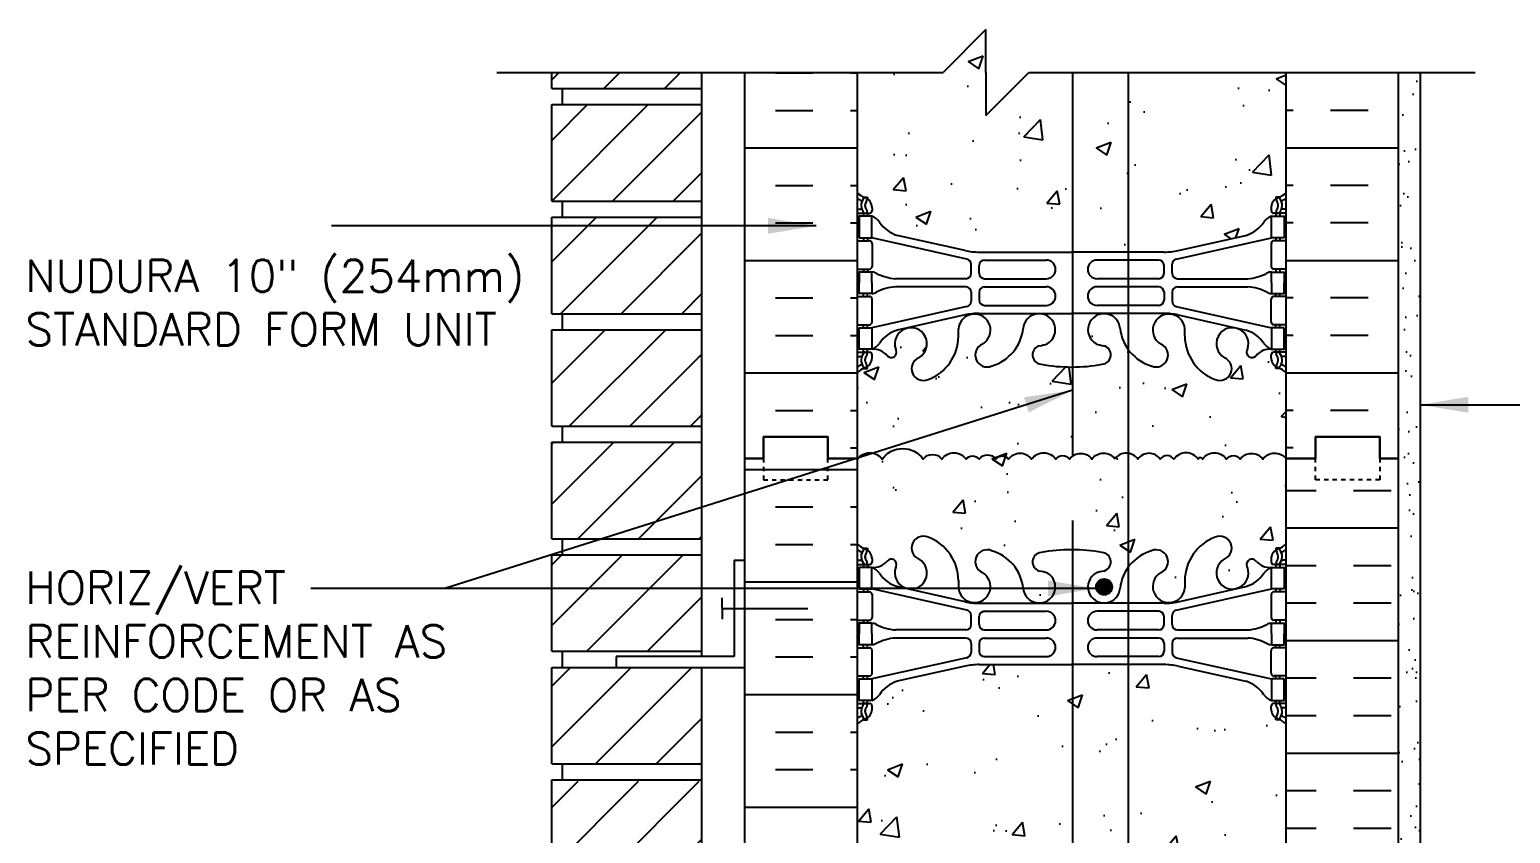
# Model space of a CAD drawing. Header units: inches. Extents: x 113.5 to 169.5, y -22.8 to 56.9.
# Drawn here: x 113.6 to 148.14, y 25.09 to 43.84 of the extents above; entities that cross this region are included whole.
import ezdxf

# ---------------------------------------------------------------- set-up
doc = ezdxf.new("R2010")
doc.units = ezdxf.units.IN
doc.header["$LTSCALE"] = 0.5
doc.header["$MEASUREMENT"] = 0
doc.linetypes.add('DASHED2', pattern=[0.375, 0.25, -0.125])
for name, color, linetype in [('HATCH', 12, 'Continuous'), ('line25', 2, 'Continuous'), ('LINE3', 3, 'Continuous'), ('LINE50', 5, 'Continuous'), ('LINE9', 9, 'Continuous'), ('TEXT', 4, 'Continuous'), ('Web_Edge', 9, 'Continuous')]:
    doc.layers.add(name, color=color, linetype=linetype)
doc.styles.add('DIM', font='romans.shx', dxfattribs={"width": 0.7})
doc.styles.add('ROMANS', font='romans.shx', dxfattribs={"height": 1.125})
doc.dimstyles.new('ext_12', dxfattribs={"dimscale": 12, "dimtxt": 0.09375, "dimasz": 0.09375, "dimexe": 0.09375, "dimexo": 0.0625, "dimgap": 0.0625, "dimtad": 1, "dimdec": 1, "dimzin": 3, "dimdsep": 46, "dimlunit": 4, "dimtxsty": 'DIM', "dimcen": 0.09, "dimdle": 0.09375, "dimclrt": 4, "dimadec": 0, "dimazin": 0, "dimtfac": 1, "dimtdec": 1, "dimtmove": 2, "dimatfit": 3, "dimfxl": 1, "dimfrac": 2, "dimtolj": 1, "dimtzin": 0, "dimarcsym": 0})

msp = doc.modelspace()

# ---------------------------------------------------------------- hatches: boundary and pattern name
at = {"layer": 'HATCH'}
h = msp.add_hatch(dxfattribs=at)
h.set_pattern_fill('AR-CONC', color=256, scale=0.5)
h.paths.add_polyline_path([(137.921, 42.838), (136.904, 42.838), (135.904, 41.838), (135.904, 42.838), (135.904, 43.838), (134.904, 42.838), (132.904, 42.838), (132.904, 40.031, 0.088416), (133.05, 39.933), (133.14, 39.933), (133.14, 39.892, -0.249069), (133.25, 39.684), (133.25, 39.617, -0.414214), (133.187, 39.554), (133.14, 39.554), (133.14, 39.484), (133.245, 39.484, -0.168672), (133.431, 39.335, 0.17445), (133.838, 39.039), (135.419, 38.686, 0.054974), (135.746, 38.65), (137.921, 38.65)])
h.paths.add_polyline_path([(139.223, 42.838), (137.921, 42.838), (137.921, 38.65), (139.223, 38.65)])
h.paths.add_polyline_path([(142.904, 42.838), (139.223, 42.838), (139.223, 38.65), (140.062, 38.65, 0.054974), (140.389, 38.686), (141.969, 39.039, 0.17445), (142.377, 39.335, -0.168672), (142.563, 39.484), (142.668, 39.484), (142.668, 39.554), (142.62, 39.554, -0.414214), (142.558, 39.617), (142.558, 39.684, -0.249069), (142.668, 39.892), (142.668, 39.933), (142.758, 39.933, 0.08841), (142.904, 40.031)])
h.paths.add_polyline_path([(142.904, 35.838, 0.08841), (142.758, 35.936), (142.668, 35.936), (142.668, 35.977, -0.249069), (142.558, 36.184), (142.558, 36.252, -0.414214), (142.62, 36.314), (142.668, 36.314), (142.668, 36.384), (142.563, 36.384, 0.231736), (142.205, 36.233, -0.8344), (141.994, 36.359), (142.005, 36.38, 2.155404), (141.467, 36.186, -1), (141.253, 35.675, -0.311223), (140.544, 36.691), (140.545, 36.856, 1.661382), (139.984, 36.503, -1), (139.77, 35.992, -0.166475), (139.223, 36.379), (139.223, 33.957, -0.210254), (139.446, 33.819, -0.520567), (139.971, 33.819, -0.520567), (140.289, 33.819, -0.520567), (140.855, 33.819, -0.056985), (140.904, 33.874, -0.056985), (140.953, 33.819, -0.520567), (141.518, 33.819, -0.520567), (141.837, 33.819, -0.520567), (142.361, 33.819, -0.486155), (142.904, 33.838)])
h.paths.add_polyline_path([(139.223, 36.379, -0.13378), (139.031, 36.887, 1.604516), (138.473, 36.512, 0.055617), (138.652, 36.466, -0.843243), (138.618, 36.034, -0.046405), (137.921, 35.969), (137.921, 33.89, -0.425924), (138.377, 33.819, -0.520567), (138.912, 33.824, -0.2797), (139.223, 33.957)])
h.paths.add_polyline_path([(137.921, 35.969, -0.048684), (137.19, 36.034, -0.843243), (137.156, 36.466, 0.055617), (137.335, 36.512, 1.604516), (136.776, 36.887, -0.307094), (136.038, 35.992, -1), (135.824, 36.503, 1.661382), (135.263, 36.856), (135.263, 36.71, -0.316114), (134.554, 35.675, -1), (134.341, 36.186, 2.155404), (133.802, 36.38), (133.814, 36.359, -0.834375), (133.602, 36.233, 0.23174), (133.245, 36.384), (133.14, 36.384), (133.14, 36.314), (133.187, 36.314, -0.414214), (133.25, 36.252), (133.25, 36.184, -0.249069), (133.14, 35.977), (133.14, 35.936), (133.05, 35.936, 0.088416), (132.904, 35.838), (132.904, 33.838), (132.904, 33.816, -0.524125), (133.485, 33.819, -0.520567), (134.443, 33.819, -0.520567), (134.874, 33.819, -0.520567), (135.44, 33.819, -0.520567), (135.745, 33.819, -0.520567), (136.136, 33.819, -0.520567), (136.434, 33.819, -0.520567), (136.969, 33.819, -0.520567), (137.534, 33.819, -0.520567), (137.853, 33.819, -0.077467), (137.921, 33.89)])
h.paths.add_polyline_path([(139.223, 33.957, 0.2797), (138.912, 33.824, 0.520567), (138.377, 33.819, 0.425924), (137.921, 33.89, 0.077467), (137.853, 33.819, 0.520567), (137.534, 33.819, 0.520567), (136.969, 33.819, 0.520567), (136.434, 33.819, 0.520567), (136.136, 33.819, 0.520567), (135.745, 33.819, 0.520567), (135.44, 33.819, 0.520567), (134.874, 33.819, 0.520567), (134.443, 33.819, 0.520567), (133.485, 33.819, 0.524125), (132.904, 33.816), (132.904, 31.838, 0.088416), (133.05, 31.741), (133.14, 31.741), (133.14, 31.699, -0.249069), (133.25, 31.492), (133.25, 31.425, -0.414214), (133.187, 31.362), (133.14, 31.362), (133.14, 31.292), (133.245, 31.292, 0.231736), (133.602, 31.443, -0.8344), (133.814, 31.318), (133.802, 31.296, 2.155404), (134.341, 31.491, -1), (134.554, 32.002, -0.311223), (135.263, 30.986), (135.263, 30.821, 1.661382), (135.824, 31.174, -1), (136.038, 31.685, -0.307094), (136.776, 30.789, 1.604516), (137.335, 31.165, 0.055617), (137.156, 31.211, -0.843243), (137.19, 31.643, -0.047544), (137.904, 31.708, -0.047544), (138.618, 31.643, -0.843243), (138.652, 31.211, 0.055617), (138.473, 31.165, 1.604516), (139.031, 30.789, -0.13378), (139.223, 31.298)])
h.paths.add_polyline_path([(138.847, 30.84, -1), (138.472, 30.84, -1)], flags=16)
h.paths.add_polyline_path([(142.904, 33.838, 0.486155), (142.361, 33.819, 0.520567), (141.837, 33.819, 0.520567), (141.518, 33.819, 0.520567), (140.953, 33.819, 0.056985), (140.904, 33.874, 0.056985), (140.855, 33.819, 0.520567), (140.289, 33.819, 0.520567), (139.971, 33.819, 0.520567), (139.446, 33.819, 0.210254), (139.223, 33.957), (139.223, 31.298, -0.166475), (139.77, 31.685, -1), (139.984, 31.174, 1.661382), (140.545, 30.821), (140.544, 30.966, -0.316114), (141.253, 32.002, -1), (141.467, 31.491, 2.155404), (142.005, 31.296), (141.994, 31.318, -0.834375), (142.205, 31.443, 0.23174), (142.563, 31.292), (142.668, 31.292), (142.668, 31.362), (142.62, 31.362, -0.414214), (142.558, 31.425), (142.558, 31.492, -0.249069), (142.668, 31.699), (142.668, 31.741), (142.758, 31.741, 0.08841), (142.904, 31.838)])
h.paths.add_polyline_path([(137.921, 29.027), (137.904, 29.027), (135.746, 29.027, 0.054974), (135.419, 28.991), (133.838, 28.638, 0.17445), (133.431, 28.342, -0.168672), (133.245, 28.192), (133.14, 28.192), (133.14, 28.122), (133.187, 28.122, -0.414214), (133.25, 28.06), (133.25, 27.992, -0.249069), (133.14, 27.785), (133.14, 27.743), (133.05, 27.743, 0.088416), (132.904, 27.646), (132.904, 22.031, 0.088416), (133.05, 21.933), (133.14, 21.933), (133.14, 21.892, -0.249069), (133.25, 21.684), (133.25, 21.617, -0.414214), (133.187, 21.554), (133.14, 21.554), (133.14, 21.484), (133.245, 21.484, -0.168672), (133.431, 21.335, 0.17445), (133.838, 21.039), (135.419, 20.686, 0.054974), (135.746, 20.65), (137.921, 20.65)])
h.paths.add_polyline_path([(139.223, 29.027), (137.921, 29.027), (137.921, 20.65), (139.223, 20.65)])
h.paths.add_polyline_path([(142.904, 24.713), (142.904, 27.646, 0.08841), (142.758, 27.743), (142.668, 27.743), (142.668, 27.785, -0.249069), (142.558, 27.992), (142.558, 28.06, -0.414214), (142.62, 28.122), (142.668, 28.122), (142.668, 28.192), (142.563, 28.192, -0.168672), (142.377, 28.342, 0.17445), (141.969, 28.638), (140.389, 28.991, 0.054974), (140.062, 29.027), (139.223, 29.027), (139.223, 20.65), (140.062, 20.65, 0.054974), (140.389, 20.686), (141.969, 21.039, 0.17445), (142.377, 21.335, -0.168672), (142.563, 21.484), (142.668, 21.484), (142.668, 21.554), (142.62, 21.554, -0.414214), (142.558, 21.617), (142.558, 21.684, -0.249069), (142.668, 21.892), (142.668, 21.933), (142.758, 21.933, 0.08841), (142.904, 22.031)])
h.paths.add_polyline_path([(141.029, 15.713, -0.414214), (141.529, 16.213), (142.904, 16.213), (142.904, 17.838, 0.08841), (142.758, 17.936), (142.668, 17.936), (142.668, 17.977, -0.249069), (142.558, 18.184), (142.558, 18.252, -0.414214), (142.62, 18.314), (142.668, 18.314), (142.668, 18.384), (142.563, 18.384, 0.231736), (142.205, 18.233, -0.8344), (141.994, 18.359), (142.005, 18.38, 0.235665), (141.969, 18.713), (141.529, 18.713, -0.086721), (141.359, 18.743, 0.457284), (141.467, 18.186, -1), (141.253, 17.675, -0.311223), (140.544, 18.691), (140.545, 18.856, 1.661382), (139.984, 18.503, -1), (139.77, 17.992, -0.166475), (139.223, 18.379), (139.223, 19.219), (137.921, 19.219), (137.921, 13.708, -0.046405), (138.618, 13.643, -0.843243), (138.652, 13.211, 0.055617), (138.473, 13.165, 1.604516), (139.031, 12.789, -0.307094), (139.77, 13.685, -1), (139.984, 13.174, 1.661382), (140.545, 12.821), (140.544, 12.966, -0.316114), (141.253, 14.002, -1), (141.467, 13.491, 2.155404), (142.005, 13.296), (141.994, 13.318, -0.834375), (142.205, 13.443, 0.23174), (142.563, 13.292), (142.668, 13.292), (142.668, 13.362), (142.62, 13.362, -0.414214), (142.558, 13.425), (142.558, 13.492, -0.249069), (142.668, 13.699), (142.668, 13.741), (142.758, 13.741, 0.08841), (142.904, 13.838), (142.904, 15.713), (141.629, 15.713, 0.414214), (141.529, 15.613), (141.529, 14.213), (141.029, 14.213)])
h.paths.add_polyline_path([(142.904, 9.646, 0.08841), (142.758, 9.743), (142.668, 9.743), (142.668, 9.785, -0.249069), (142.558, 9.992), (142.558, 10.06, -0.414214), (142.62, 10.122), (142.668, 10.122), (142.668, 10.192), (142.563, 10.192, -0.168672), (142.377, 10.342, 0.17445), (141.969, 10.638), (140.389, 10.991, 0.054974), (140.062, 11.027), (137.921, 11.027), (137.921, 2.65), (140.062, 2.65, 0.054974), (140.389, 2.686), (141.969, 3.039, 0.17445), (142.377, 3.335, -0.168672), (142.563, 3.484), (142.668, 3.484), (142.668, 3.554), (142.62, 3.554, -0.414214), (142.558, 3.617), (142.558, 3.684, -0.249069), (142.668, 3.892), (142.668, 3.933), (142.758, 3.933, 0.08841), (142.904, 4.031)])
h.paths.add_polyline_path([(137.921, 11.027), (137.904, 11.027), (135.746, 11.027, 0.054974), (135.419, 10.991), (133.838, 10.638, 0.17445), (133.431, 10.342, -0.168672), (133.245, 10.192), (133.14, 10.192), (133.14, 10.122), (133.187, 10.122, -0.414214), (133.25, 10.06), (133.25, 9.992, -0.249069), (133.14, 9.785), (133.14, 9.743), (133.05, 9.743, 0.088416), (132.904, 9.646), (132.904, 4.031, 0.088416), (133.05, 3.933), (133.14, 3.933), (133.14, 3.892, -0.249069), (133.25, 3.684), (133.25, 3.617, -0.414214), (133.187, 3.554), (133.14, 3.554), (133.14, 3.484), (133.245, 3.484, -0.168672), (133.431, 3.335, 0.17445), (133.838, 3.039), (135.419, 2.686, 0.054974), (135.746, 2.65), (137.921, 2.65)])
h.paths.add_polyline_path([(142.904, -0.162, 0.08841), (142.758, -0.064), (142.668, -0.064), (142.668, -0.023, -0.249069), (142.558, 0.184), (142.558, 0.252, -0.414214), (142.62, 0.314), (142.668, 0.314), (142.668, 0.384), (142.563, 0.384, 0.231736), (142.205, 0.233, -0.8344), (141.994, 0.359), (142.005, 0.38, 2.155404), (141.467, 0.186, -1), (141.253, -0.325, -0.311223), (140.544, 0.691), (140.545, 0.856, 1.661382), (139.984, 0.503, -1), (139.77, -0.008, -0.307094), (139.031, 0.887, 1.604516), (138.473, 0.512, 0.055617), (138.652, 0.466, -0.843243), (138.618, 0.034, -0.046405), (137.921, -0.031), (137.921, -2.162), (142.904, -2.162)])
h.paths.add_polyline_path([(137.921, -0.031, -0.048684), (137.19, 0.034, -0.843243), (137.156, 0.466, 0.055617), (137.335, 0.512, 1.604516), (136.776, 0.887, -0.307094), (136.038, -0.008, -1), (135.824, 0.503, 1.661382), (135.263, 0.856), (135.263, 0.71, -0.316114), (134.554, -0.325, -1), (134.341, 0.186, 2.155404), (133.802, 0.38), (133.814, 0.359, -0.834375), (133.602, 0.233, 0.23174), (133.245, 0.384), (133.14, 0.384), (133.14, 0.314), (133.187, 0.314, -0.414214), (133.25, 0.252), (133.25, 0.184, -0.249069), (133.14, -0.023), (133.14, -0.064), (133.05, -0.064, 0.088416), (132.904, -0.162), (132.904, -2.162), (134.904, -2.162), (135.904, -1.162), (135.904, -2.162), (135.904, -3.162), (136.904, -2.162), (137.921, -2.162)])
h = msp.add_hatch(dxfattribs=at)
h.set_pattern_fill('ANSI31', color=256, scale=8, style=0)
h.set_pattern_definition([(45, (28.4787, -15.0365), (-0.707107, 0.707107), [])])
h.paths.add_polyline_path([(129.279, 0.088), (125.779, 0.088), (125.779, -2.162), (129.279, -2.162)])
h.paths.add_polyline_path([(129.279, 2.713), (125.779, 2.713), (125.779, 0.463), (129.279, 0.463)])
h.paths.add_polyline_path([(129.279, 5.338), (125.779, 5.338), (125.779, 3.088), (129.279, 3.088)])
h.paths.add_polyline_path([(129.279, 7.963), (125.779, 7.963), (125.779, 5.713), (129.279, 5.713)])
h.paths.add_polyline_path([(129.279, 10.588), (125.779, 10.588), (125.779, 8.338), (129.279, 8.338)])
h.paths.add_polyline_path([(129.279, 13.213), (125.779, 13.213), (125.779, 10.963), (129.279, 10.963)])
h.paths.add_polyline_path([(129.279, 15.838), (125.779, 15.838), (125.779, 13.588), (129.279, 13.588)])
h.paths.add_polyline_path([(129.279, 18.463), (125.779, 18.463), (125.779, 16.213), (129.279, 16.213)])
h.paths.add_polyline_path([(129.279, 21.088), (125.779, 21.088), (125.779, 18.838), (129.279, 18.838)])
h.paths.add_polyline_path([(129.279, 23.713), (125.779, 23.713), (125.779, 21.463), (129.279, 21.463)])
h.paths.add_polyline_path([(129.279, 26.307), (125.779, 26.307), (125.779, 24.088), (129.279, 24.088)])
h.paths.add_polyline_path([(129.279, 28.963), (125.779, 28.963), (125.779, 26.713), (129.279, 26.713)])
h.paths.add_polyline_path([(129.279, 30.692), (125.779, 30.692), (125.779, 29.338), (129.279, 29.338)])
h.paths.add_polyline_path([(129.279, 31.588), (125.779, 31.588), (125.779, 30.692), (129.279, 30.692)])
h.paths.add_polyline_path([(129.279, 34.213), (125.779, 34.213), (125.779, 31.963), (129.279, 31.963)])
h.paths.add_polyline_path([(129.279, 36.838), (125.779, 36.838), (125.779, 34.588), (129.279, 34.588)])
h.paths.add_polyline_path([(129.279, 39.463), (125.779, 39.463), (125.779, 37.213), (129.279, 37.213)])
h.paths.add_polyline_path([(129.279, 42.088), (125.779, 42.088), (125.779, 39.838), (129.279, 39.838)])
h.paths.add_polyline_path([(129.279, 42.838), (125.779, 42.838), (125.779, 42.463), (129.279, 42.463)])
h = msp.add_hatch(dxfattribs=at)
h.set_pattern_fill('INSUL', color=256, scale=7, style=0)
h.set_pattern_definition([(0, (-2793.2578, -363.1712), (0, 2.625), []), (0, (-2793.2578, -362.2962), (0, 2.625), [0.875, -0.875]), (0, (-2793.2578, -361.4212), (0, 2.625), [0.875, -0.875])])
h.paths.add_polyline_path([(132.904, 42.838), (130.279, 42.838), (130.279, 33.838), (130.716, 33.838), (130.716, 34.338), (132.216, 34.338), (132.216, 33.838), (132.904, 33.838)])
h = msp.add_hatch(dxfattribs=at)
h.set_pattern_fill('INSUL', color=256, scale=7, style=0)
h.set_pattern_definition([(180, (3069.0654, -363.1712), (0, 2.625), []), (180, (3069.0654, -362.2962), (0, 2.625), [0.875, -0.875]), (180, (3069.0654, -361.4212), (0, 2.625), [0.875, -0.875])])
h.paths.add_polyline_path([(145.529, 42.838), (142.904, 42.838), (142.904, 33.838), (143.591, 33.838), (143.591, 34.338), (145.091, 34.338), (145.091, 33.838), (145.529, 33.838)])
h = msp.add_hatch(dxfattribs=at)
h.set_pattern_fill('AR-SAND', color=256, scale=0.5, style=0)
h.set_pattern_definition([(37.5, (123.1024, -15.0365), (-0.031497, 0.963412), [0, -0.76, 0, -0.85, 0, -0.8125]), (7.5, (123.1024, -15.0365), (0.884888, 1.411073), [0, -0.41, 0, -0.685, 0, -0.2625]), (327.5, (122.4874, -15.0365), (1.557071, 0.00283), [0, -0.25, 0, -0.9, 0, -1.175]), (317.5, (122.4874, -15.0365), (1.503063, 0.438838), [0, -0.125, 0, -0.59, 0, -0.675])])
h.paths.add_polyline_path([(146.029, 42.838), (145.529, 42.838), (145.529, 22.588), (146.029, 22.588)])
h = msp.add_hatch(dxfattribs=at)
h.set_pattern_fill('INSUL', color=256, scale=7, style=0)
h.set_pattern_definition([(0, (-2793.2578, -381.1712), (0, 2.625), []), (0, (-2793.2578, -380.2962), (0, 2.625), [0.875, -0.875]), (0, (-2793.2578, -379.4212), (0, 2.625), [0.875, -0.875])])
h.paths.add_polyline_path([(130.279, 15.838), (130.716, 15.838), (130.716, 16.338), (132.216, 16.338), (132.216, 15.838), (132.904, 15.838), (132.904, 33.838), (132.216, 33.838), (132.216, 34.338), (130.716, 34.338), (130.716, 33.838), (130.279, 33.838)])
h = msp.add_hatch(dxfattribs=at)
h.set_pattern_fill('INSUL', color=256, scale=7, style=0)
h.set_pattern_definition([(0, (32.4787, -15.0365), (0, 2.625), []), (0, (32.4787, -14.1615), (0, 2.625), [0.875, -0.875]), (0, (32.4787, -13.2865), (0, 2.625), [0.875, -0.875])])
h.paths.add_polyline_path([(142.904, 24.713), (145.529, 22.088), (145.529, 33.838), (145.091, 33.838), (145.091, 33.338), (143.591, 33.338), (143.591, 33.838), (142.904, 33.838)])
h.paths.add_polyline_path([(145.529, 12.838), (142.904, 10.213), (142.904, -2.162), (145.529, -2.162)])
at = {"layer": 'LINE3'}
msp.add_hatch(color=256, dxfattribs=at).paths.add_polyline_path([(138.472, 30.84, 1), (138.847, 30.84, 1)])

# ---------------------------------------------------------------- linework, layer by layer
at = {"layer": 'HATCH'}
for points in [[(132.906, 33.819, -0.520567), (133.485, 33.819, -0.520567), (134.443, 33.819, -0.520567), (134.874, 33.819, -0.520567), (135.44, 33.819, -0.520567), (135.745, 33.819, -0.520567), (136.136, 33.819, -0.520567), (136.434, 33.819, -0.520567), (136.969, 33.819, -0.520567), (137.534, 33.819, -0.520567), (137.853, 33.819, -0.520567), (138.377, 33.819, -0.520567), (138.912, 33.824)], [(140.904, 33.874, 0.056985), (140.855, 33.819, 0.520567), (140.289, 33.819, 0.520567), (139.971, 33.819, 0.520567), (139.446, 33.819, 0.520567), (138.912, 33.824)], [(140.904, 33.874, -0.056985), (140.953, 33.819, -0.520567), (141.518, 33.819, -0.520567), (141.837, 33.819, -0.520567), (142.361, 33.819, -0.486155), (142.904, 33.838)]]:
    msp.add_lwpolyline(points, format="xyb", dxfattribs=at)
at = {"layer": 'line25'}
for p, q in [((125.779, 42.463), (125.779, 42.838)), ((129.279, 29.213), (129.279, 42.838)), ((132.904, 42.838), (132.904, 33.838)), ((142.904, 33.838), (142.904, 42.838)), ((125.779, 42.463), (129.279, 42.463)), ((126.029, 42.088), (126.029, 42.463)), ((126.029, 42.088), (126.029, 42.463)), ((125.779, 42.088), (129.279, 42.088)), ((125.779, 39.838), (125.779, 42.088)), ((125.779, 39.838), (129.279, 39.838)), ((126.029, 39.463), (126.029, 39.838)), ((125.779, 39.463), (129.279, 39.463)), ((125.779, 37.213), (125.779, 39.463)), ((125.779, 37.213), (129.279, 37.213)), ((126.029, 36.838), (126.029, 37.213)), ((125.779, 36.838), (129.279, 36.838)), ((125.779, 34.588), (125.779, 36.838)), ((125.779, 34.588), (129.279, 34.588)), ((126.029, 34.213), (126.029, 34.588)), ((125.779, 31.963), (125.779, 34.213)), ((125.779, 34.213), (129.279, 34.213)), ((132.904, 33.838), (132.904, 15.838)), ((142.904, 24.713), (142.904, 33.838)), ((125.779, 31.963), (129.279, 31.963)), ((126.029, 31.588), (126.029, 31.963)), ((125.779, 29.338), (125.779, 31.588)), ((125.779, 31.588), (129.279, 31.588)), ((125.779, 29.338), (129.279, 29.338)), ((126.029, 28.963), (126.029, 29.338)), ((125.779, 26.713), (125.779, 28.963)), ((125.779, 28.963), (129.279, 28.963)), ((129.279, 0.338), (129.279, 28.963)), ((125.779, 26.713), (129.279, 26.713)), ((126.029, 26.338), (126.029, 26.713)), ((125.779, 24.088), (125.779, 26.338)), ((125.779, 26.338), (129.279, 26.338))]:
    msp.add_line(p, q, dxfattribs=at)
at = {"layer": 'LINE3'}
for p, q in [((137.921, 42.838), (137.921, 33.89)), ((139.223, 42.838), (139.223, 14.181)), ((137.921, 32.39), (137.921, -2.162))]:
    msp.add_line(p, q, dxfattribs=at)
msp.add_circle((138.66, 30.84), 0.188, dxfattribs=at)
at = {"layer": 'LINE50'}
for p, q in [((130.279, 33.838), (130.279, 42.838)), ((145.529, 33.838), (145.529, 42.838)), ((130.279, 15.838), (130.279, 33.838)), ((145.529, 22.088), (145.529, 33.838))]:
    msp.add_line(p, q, dxfattribs=at)
for points in [[(132.904, 33.838), (132.216, 33.838), (132.216, 34.338), (130.716, 34.338), (130.716, 33.838), (130.279, 33.838)], [(130.279, 33.838), (130.716, 33.838), (130.716, 34.338), (132.216, 34.338), (132.216, 33.838), (132.904, 33.838)], [(142.904, 33.838), (143.591, 33.838), (143.591, 34.338), (145.091, 34.338), (145.091, 33.838), (145.529, 33.838)], [(145.529, 33.838), (145.091, 33.838), (145.091, 34.338), (143.591, 34.338), (143.591, 33.838), (142.904, 33.838)]]:
    msp.add_lwpolyline(points, dxfattribs=at)
at = {"layer": 'LINE9'}
for p, q in [((135.904, 43.838), (134.904, 42.838)), ((135.904, 42.838), (135.904, 43.838)), ((124.499, 42.838), (134.904, 42.838)), ((135.904, 42.838), (135.904, 41.838)), ((135.904, 41.838), (136.904, 42.838)), ((136.904, 42.838), (147.314, 42.838)), ((146.029, 42.838), (146.029, 22.588)), ((130.029, 31.463), (130.279, 31.463)), ((130.029, 31.463), (130.029, 29.213)), ((129.75, 30.338), (129.75, 30.588)), ((129.75, 30.338), (129.75, 30.088)), ((129.75, 30.338), (131.75, 30.338)), ((127.279, 29.213), (127.279, 28.963)), ((130.029, 29.213), (127.279, 29.213)), ((127.279, 28.963), (130.279, 28.963))]:
    msp.add_line(p, q, dxfattribs=at)
at = {"layer": 'LINE9', "linetype": 'DASHED2', "ltscale": 0.15}
for points in [[(130.716, 33.838), (130.716, 33.838), (130.716, 33.338), (132.216, 33.338), (132.216, 33.838), (132.216, 33.838)], [(145.091, 33.838), (145.091, 33.838), (145.091, 33.338), (143.591, 33.338), (143.591, 33.838), (143.591, 33.838)]]:
    msp.add_lwpolyline(points, dxfattribs=at)
at = {"layer": 'Web_Edge'}
for p, q in [((133.05, 39.933), (133.14, 39.933)), ((133.14, 39.933), (133.14, 39.892)), ((142.758, 39.933), (142.668, 39.933)), ((142.668, 39.933), (142.668, 39.892)), ((132.904, 39.654), (132.982, 39.654)), ((132.904, 39.554), (133.187, 39.554)), ((133.05, 39.554), (133.05, 39.484)), ((133.14, 39.554), (133.14, 39.484)), ((133.25, 39.684), (133.25, 39.617)), ((142.558, 39.684), (142.558, 39.617)), ((142.904, 39.554), (142.62, 39.554)), ((142.668, 39.554), (142.668, 39.484)), ((142.758, 39.554), (142.758, 39.484)), ((142.904, 39.654), (142.826, 39.654)), ((135.419, 38.686), (133.838, 39.039)), ((140.389, 38.686), (141.969, 39.039)), ((132.904, 38.914), (133.187, 38.914)), ((133.05, 38.984), (133.05, 38.914)), ((133.14, 38.984), (133.14, 38.914)), ((135.462, 38.488), (133.245, 38.984)), ((133.25, 38.852), (133.25, 38.317)), ((140.345, 38.488), (142.563, 38.984)), ((142.558, 38.852), (142.558, 38.317)), ((142.904, 38.914), (142.62, 38.914)), ((142.668, 38.984), (142.668, 38.914)), ((142.758, 38.984), (142.758, 38.914)), ((135.56, 38.154), (135.56, 38.366)), ((135.746, 38.65), (137.904, 38.65)), ((135.748, 38.154), (135.748, 38.338)), ((135.873, 38.463), (137.312, 38.463)), ((140.062, 38.65), (137.904, 38.65)), ((139.935, 38.463), (138.496, 38.463)), ((140.06, 38.154), (140.06, 38.338)), ((140.248, 38.154), (140.248, 38.366)), ((132.904, 38.254), (133.187, 38.254)), ((133.05, 38.254), (133.05, 38.184)), ((133.14, 38.254), (133.14, 38.184)), ((135.435, 38.029), (133.798, 38.029)), ((135.873, 38.029), (137.312, 38.029)), ((139.935, 38.029), (138.496, 38.029)), ((140.373, 38.029), (142.01, 38.029)), ((142.904, 38.254), (142.62, 38.254)), ((142.668, 38.254), (142.668, 38.184)), ((142.758, 38.254), (142.758, 38.184)), ((133.05, 37.614), (133.05, 37.684)), ((133.14, 37.614), (133.14, 37.684)), ((135.435, 37.84), (133.798, 37.84)), ((135.56, 37.715), (135.56, 37.503)), ((135.748, 37.715), (135.748, 37.531)), ((135.873, 37.84), (137.312, 37.84)), ((139.935, 37.84), (138.496, 37.84)), ((140.06, 37.715), (140.06, 37.531)), ((140.248, 37.715), (140.248, 37.503)), ((140.373, 37.84), (142.01, 37.84)), ((142.668, 37.614), (142.668, 37.684)), ((142.758, 37.614), (142.758, 37.684)), ((132.904, 37.614), (133.187, 37.614)), ((135.462, 37.381), (133.245, 36.884)), ((133.25, 37.017), (133.25, 37.552)), ((135.873, 37.406), (137.312, 37.406)), ((139.935, 37.406), (138.496, 37.406)), ((140.345, 37.381), (142.563, 36.884)), ((142.558, 37.017), (142.558, 37.552)), ((142.904, 37.614), (142.62, 37.614)), ((135.419, 37.183), (133.838, 36.83)), ((135.746, 37.219), (137.904, 37.219)), ((140.062, 37.219), (137.904, 37.219)), ((140.389, 37.183), (141.969, 36.83)), ((132.904, 36.954), (133.187, 36.954)), ((133.05, 36.884), (133.05, 36.954)), ((133.14, 36.884), (133.14, 36.954)), ((135.263, 36.691), (135.263, 36.856)), ((140.544, 36.691), (140.545, 36.856)), ((142.904, 36.954), (142.62, 36.954)), ((142.668, 36.884), (142.668, 36.954)), ((142.758, 36.884), (142.758, 36.954)), ((132.904, 36.314), (133.187, 36.314)), ((133.05, 36.314), (133.05, 36.384)), ((133.14, 36.314), (133.14, 36.384)), ((133.802, 36.38), (133.814, 36.359)), ((142.005, 36.38), (141.994, 36.359)), ((142.904, 36.314), (142.62, 36.314)), ((142.668, 36.314), (142.668, 36.384)), ((142.758, 36.314), (142.758, 36.384)), ((132.904, 36.214), (132.982, 36.214)), ((133.05, 35.936), (133.14, 35.936)), ((133.14, 35.936), (133.14, 35.977)), ((133.25, 36.184), (133.25, 36.252)), ((142.558, 36.184), (142.558, 36.252)), ((142.668, 35.936), (142.668, 35.977)), ((142.758, 35.936), (142.668, 35.936)), ((142.904, 36.214), (142.826, 36.214)), ((132.904, 31.462), (132.982, 31.462)), ((133.05, 31.741), (133.14, 31.741)), ((133.14, 31.741), (133.14, 31.699)), ((133.25, 31.492), (133.25, 31.425)), ((142.558, 31.492), (142.558, 31.425)), ((142.758, 31.741), (142.668, 31.741)), ((142.668, 31.741), (142.668, 31.699)), ((142.904, 31.462), (142.826, 31.462)), ((132.904, 31.362), (133.187, 31.362)), ((133.05, 31.362), (133.05, 31.292)), ((133.14, 31.362), (133.14, 31.292)), ((133.802, 31.296), (133.814, 31.318)), ((142.005, 31.296), (141.994, 31.318)), ((142.904, 31.362), (142.62, 31.362)), ((142.668, 31.362), (142.668, 31.292)), ((142.758, 31.362), (142.758, 31.292)), ((133.05, 30.792), (133.05, 30.722)), ((133.14, 30.792), (133.14, 30.722)), ((135.462, 30.296), (133.245, 30.792)), ((135.419, 30.494), (133.838, 30.847)), ((135.263, 30.986), (135.263, 30.821)), ((140.345, 30.296), (142.563, 30.792)), ((140.389, 30.494), (141.969, 30.847)), ((140.544, 30.986), (140.545, 30.821)), ((142.668, 30.792), (142.668, 30.722)), ((142.758, 30.792), (142.758, 30.722)), ((132.904, 30.722), (133.187, 30.722)), ((133.25, 30.66), (133.25, 30.125)), ((135.746, 30.458), (137.904, 30.458)), ((140.062, 30.458), (137.904, 30.458)), ((142.558, 30.66), (142.558, 30.125)), ((142.904, 30.722), (142.62, 30.722)), ((132.904, 30.062), (133.187, 30.062)), ((133.05, 30.062), (133.05, 29.992)), ((133.14, 30.062), (133.14, 29.992)), ((135.56, 29.961), (135.56, 30.174)), ((135.748, 29.962), (135.748, 30.146)), ((135.873, 30.271), (137.312, 30.271)), ((139.935, 30.271), (138.496, 30.271)), ((140.06, 29.962), (140.06, 30.146)), ((140.248, 29.961), (140.248, 30.174)), ((142.904, 30.062), (142.62, 30.062)), ((142.668, 30.062), (142.668, 29.992)), ((142.758, 30.062), (142.758, 29.992)), ((135.435, 29.836), (133.798, 29.836)), ((135.873, 29.837), (137.312, 29.837)), ((139.935, 29.837), (138.496, 29.837)), ((140.373, 29.836), (142.01, 29.836)), ((132.904, 29.422), (133.187, 29.422)), ((133.05, 29.422), (133.05, 29.492)), ((133.14, 29.422), (133.14, 29.492)), ((133.25, 28.825), (133.25, 29.36)), ((135.435, 29.648), (133.798, 29.648)), ((135.56, 29.523), (135.56, 29.311)), ((135.748, 29.522), (135.748, 29.338)), ((135.873, 29.647), (137.312, 29.647)), ((139.935, 29.647), (138.496, 29.647)), ((140.06, 29.522), (140.06, 29.338)), ((140.248, 29.523), (140.248, 29.311)), ((140.373, 29.648), (142.01, 29.648)), ((142.558, 28.825), (142.558, 29.36)), ((142.904, 29.422), (142.62, 29.422)), ((142.668, 29.422), (142.668, 29.492)), ((142.758, 29.422), (142.758, 29.492)), ((135.462, 29.189), (133.245, 28.692)), ((135.746, 29.027), (137.904, 29.027)), ((135.873, 29.213), (137.312, 29.213)), ((140.062, 29.027), (137.904, 29.027)), ((139.935, 29.213), (138.496, 29.213)), ((140.345, 29.189), (142.563, 28.692)), ((132.904, 28.762), (133.187, 28.762)), ((133.05, 28.692), (133.05, 28.762)), ((133.14, 28.692), (133.14, 28.762)), ((135.419, 28.991), (133.838, 28.638)), ((140.389, 28.991), (141.969, 28.638)), ((142.904, 28.762), (142.62, 28.762)), ((142.668, 28.692), (142.668, 28.762)), ((142.758, 28.692), (142.758, 28.762)), ((132.904, 28.122), (133.187, 28.122)), ((132.904, 28.022), (132.982, 28.022)), ((133.05, 28.122), (133.05, 28.192)), ((133.14, 28.122), (133.14, 28.192)), ((133.25, 27.992), (133.25, 28.06)), ((142.558, 27.992), (142.558, 28.06)), ((142.904, 28.122), (142.62, 28.122)), ((142.668, 28.122), (142.668, 28.192)), ((142.758, 28.122), (142.758, 28.192)), ((142.904, 28.022), (142.826, 28.022)), ((133.05, 27.743), (133.14, 27.743)), ((133.14, 27.743), (133.14, 27.785)), ((142.668, 27.743), (142.668, 27.785)), ((142.758, 27.743), (142.668, 27.743))]:
    msp.add_line(p, q, dxfattribs=at)
for points in [[(132.945, 38.984), (133.245, 38.984), (133.245, 39.484), (132.945, 39.484)], [(142.863, 38.984), (142.563, 38.984), (142.563, 39.484), (142.863, 39.484)], [(132.945, 36.884), (133.245, 36.884), (133.245, 36.384), (132.945, 36.384)], [(142.863, 36.884), (142.563, 36.884), (142.563, 36.384), (142.863, 36.384)], [(132.945, 30.792), (133.245, 30.792), (133.245, 31.292), (132.945, 31.292)], [(142.863, 30.792), (142.563, 30.792), (142.563, 31.292), (142.863, 31.292)], [(132.945, 28.692), (133.245, 28.692), (133.245, 28.192), (132.945, 28.192)], [(142.863, 28.692), (142.563, 28.692), (142.563, 28.192), (142.863, 28.192)]]:
    msp.add_lwpolyline(points, close=True, dxfattribs=at)
for points in [[(133.245, 37.934), (133.245, 38.184), (132.945, 38.184), (132.945, 37.934)], [(142.563, 37.934), (142.563, 38.184), (142.863, 38.184), (142.863, 37.934)], [(133.245, 37.934), (133.245, 37.684), (132.945, 37.684), (132.945, 37.934)], [(142.563, 37.934), (142.563, 37.684), (142.863, 37.684), (142.863, 37.934)], [(133.245, 29.742), (133.245, 29.992), (132.945, 29.992), (132.945, 29.742)], [(133.245, 29.742), (133.245, 29.492), (132.945, 29.492), (132.945, 29.742)], [(142.563, 29.742), (142.563, 29.992), (142.863, 29.992), (142.863, 29.742)], [(142.563, 29.742), (142.563, 29.492), (142.863, 29.492), (142.863, 29.742)]]:
    msp.add_lwpolyline(points, dxfattribs=at)
for centre, radius, start, end in [((133.25, 40.392), 0.5, 226.2109, 250.5288), ((133.25, 40.392), 0.6, 234.7832, 245.0748), ((133.244, 39.739), 0.25, 140.1145, 222.4609), ((132.988, 39.829), 0.021, 343.464, 63.9957), ((133.086, 39.87), 0.045, 321.448, 139.1879), ((133, 39.684), 0.25, 0, 70.5288), ((133.244, 39.739), 0.16, 140.0001, 222.4609), ((142.808, 39.684), 0.25, 109.4712, 180), ((142.722, 39.87), 0.045, 40.8121, 218.552), ((142.564, 39.739), 0.16, 317.5391, 39.9999), ((142.558, 40.392), 0.5, 289.4712, 313.7878), ((142.564, 39.739), 0.25, 317.5391, 39.8855), ((142.82, 39.829), 0.021, 116.0043, 196.536), ((142.558, 40.392), 0.6, 294.9252, 305.2158), ((132.982, 39.674), 0.0196, 269.4032, 15.4901), ((133.092, 39.601), 0.045, 222.4609, 42.4609), ((133.187, 39.617), 0.0625, 270, 0), ((133.122, 39.142), 0.364, 34.9775, 70.3387), ((142.685, 39.142), 0.364, 109.6613, 145.0225), ((142.62, 39.617), 0.0625, 180, 270), ((142.715, 39.601), 0.045, 137.5391, 317.5391), ((142.826, 39.674), 0.0196, 164.5099, 270.5968), ((134.046, 39.753), 0.743, 212.7919, 253.8107), ((141.762, 39.753), 0.743, 286.1893, 327.2081), ((133.187, 38.852), 0.0625, 0, 90), ((135.746, 40.15), 1.5, 257.4135, 270), ((140.062, 40.15), 1.5, 270, 282.5865), ((142.62, 38.852), 0.0625, 90, 180), ((135.435, 38.366), 0.125, 0, 77.3767), ((135.873, 38.338), 0.125, 90, 180), ((137.312, 38.246), 0.217, 270, 90), ((138.496, 38.246), 0.217, 90, 270), ((139.935, 38.338), 0.125, 0, 90), ((140.373, 38.366), 0.125, 102.6233, 180), ((133.187, 38.317), 0.0625, 270, 0), ((133.241, 37.966), 0.219, 60.4937, 88.92), ((133.886, 39.195), 1.17, 242.6365, 265.6505), ((135.435, 38.154), 0.125, 270, 0), ((135.873, 38.154), 0.125, 180, 270), ((139.935, 38.154), 0.125, 270, 360), ((140.373, 38.154), 0.125, 180, 270), ((141.921, 39.195), 1.17, 274.3495, 297.3635), ((142.567, 37.966), 0.219, 91.08, 119.5063), ((142.62, 38.317), 0.0625, 180, 270), ((133.241, 37.903), 0.219, 271.08, 299.5063), ((133.886, 36.674), 1.17, 94.3495, 117.3635), ((135.435, 37.715), 0.125, 0, 90), ((135.873, 37.715), 0.125, 90, 180), ((137.312, 37.623), 0.217, 270, 90), ((138.496, 37.623), 0.217, 90, 270), ((139.935, 37.715), 0.125, 0, 90), ((140.373, 37.715), 0.125, 90, 180), ((141.921, 36.674), 1.17, 62.6365, 85.6505), ((142.567, 37.903), 0.219, 240.4937, 268.92), ((133.187, 37.552), 0.0625, 0, 90), ((135.435, 37.503), 0.125, 282.6233, 0), ((135.873, 37.531), 0.125, 180, 270), ((139.935, 37.531), 0.125, 270, 0), ((140.373, 37.503), 0.125, 180, 257.3767), ((142.62, 37.552), 0.0625, 90, 180), ((133.187, 37.017), 0.0625, 270, 0), ((135.637, 36.828), 0.375, 299.9315, 175.7552), ((135.746, 35.719), 1.5, 90, 102.5865), ((137.148, 36.837), 0.375, 299.9315, 175.7552), ((138.66, 36.837), 0.375, 4.2448, 240.0685), ((140.171, 36.828), 0.375, 4.2448, 240.0685), ((140.062, 35.719), 1.5, 77.4135, 90), ((142.62, 37.017), 0.0625, 180, 270), ((134.046, 36.116), 0.743, 106.1893, 147.2081), ((134.154, 36.511), 0.375, 299.9315, 200.3757), ((134.172, 36.697), 1.092, 290.5175, 359.6668), ((135.747, 36.984), 1.034, 286.3365, 353.3331), ((140.061, 36.984), 1.034, 186.6669, 253.6635), ((141.636, 36.697), 1.092, 180.3332, 249.4825), ((141.654, 36.511), 0.375, 339.6243, 240.0685), ((141.762, 36.116), 0.743, 32.7919, 73.8107), ((133.244, 36.13), 0.25, 137.5391, 219.8855), ((133.092, 36.268), 0.045, 317.5391, 137.5391), ((133.187, 36.252), 0.0625, 360, 90), ((133.122, 36.727), 0.364, 289.6613, 325.0225), ((133.269, 35.944), 0.441, 41.0127, 93.2024), ((133.697, 36.315), 0.125, 221.0127, 20.3757), ((135.931, 36.248), 0.277, 112.68, 292.68), ((137.21, 36.253), 0.22, 104.2604, 264.8165), ((137.041, 37.292), 0.834, 277.8937, 290.6271), ((138.767, 37.292), 0.834, 249.3729, 262.1063), ((138.598, 36.253), 0.22, 275.1835, 75.7396), ((139.877, 36.248), 0.277, 247.32, 67.32), ((142.111, 36.315), 0.125, 159.6243, 318.9873), ((142.538, 35.944), 0.441, 86.7976, 138.9873), ((142.685, 36.727), 0.364, 214.9775, 250.3387), ((142.62, 36.252), 0.0625, 90, 180), ((142.715, 36.268), 0.045, 42.4609, 222.4609), ((142.564, 36.13), 0.25, 320.1145, 42.4609), ((133.25, 35.477), 0.6, 114.9252, 125.2168), ((133.25, 35.477), 0.5, 109.4712, 133.7891), ((132.982, 36.195), 0.0196, 344.5099, 90.5968), ((132.988, 36.04), 0.021, 296.0043, 16.536), ((133.086, 35.999), 0.045, 220.8121, 38.552), ((133, 36.184), 0.25, 289.4712, 360), ((133.244, 36.13), 0.16, 137.5391, 219.9999), ((134.448, 35.93), 0.277, 112.68, 292.68), ((137.887, 39.746), 3.777, 259.3725, 270.2606), ((137.921, 39.746), 3.777, 269.7394, 280.6275), ((141.36, 35.93), 0.277, 247.32, 67.32), ((142.808, 36.184), 0.25, 180, 250.5288), ((142.722, 35.999), 0.045, 141.448, 319.1879), ((142.564, 36.13), 0.16, 320.0001, 42.4609), ((142.558, 35.477), 0.5, 46.2122, 70.5288), ((142.82, 36.04), 0.021, 163.464, 243.9957), ((142.826, 36.195), 0.0196, 89.4032, 195.4901), ((142.558, 35.477), 0.6, 54.7832, 65.0748), ((133.25, 32.199), 0.5, 226.2109, 250.5288), ((134.448, 31.746), 0.277, 67.32, 247.32), ((134.172, 30.979), 1.092, 0.3332, 69.4825), ((141.636, 30.979), 1.092, 110.5175, 179.6668), ((141.36, 31.746), 0.277, 292.68, 112.68), ((142.558, 32.199), 0.5, 289.4712, 313.7878), ((133.25, 32.199), 0.6, 234.7832, 245.0748), ((132.982, 31.482), 0.0196, 269.4032, 15.4901), ((133.244, 31.547), 0.25, 140.1145, 222.4609), ((132.988, 31.636), 0.021, 343.464, 63.9957), ((133.086, 31.678), 0.045, 321.448, 139.1879), ((133.092, 31.408), 0.045, 222.4609, 42.4609), ((133, 31.492), 0.25, 0, 70.5288), ((133.244, 31.547), 0.16, 140.0001, 222.4609), ((133.269, 31.733), 0.441, 266.7976, 318.9873), ((133.697, 31.361), 0.125, 339.6243, 138.9873), ((134.154, 31.166), 0.375, 159.6243, 60.0685), ((135.931, 31.429), 0.277, 67.32, 247.32), ((135.747, 30.692), 1.034, 6.6669, 73.6635), ((137.21, 31.424), 0.22, 95.1835, 255.7396), ((137.887, 27.93), 3.777, 89.7394, 100.6275), ((137.921, 27.93), 3.777, 79.3725, 90.2606), ((138.598, 31.424), 0.22, 284.2604, 84.8165), ((140.061, 30.692), 1.034, 106.3365, 173.3331), ((139.877, 31.429), 0.277, 292.68, 112.68), ((141.654, 31.166), 0.375, 119.9315, 20.3757), ((142.111, 31.361), 0.125, 41.0127, 200.3757), ((142.538, 31.733), 0.441, 221.0127, 273.2024), ((142.808, 31.492), 0.25, 109.4712, 180), ((142.715, 31.408), 0.045, 137.5391, 317.5391), ((142.722, 31.678), 0.045, 40.8121, 218.552), ((142.564, 31.547), 0.16, 317.5391, 39.9999), ((142.564, 31.547), 0.25, 317.5391, 39.8855), ((142.82, 31.636), 0.021, 116.0043, 196.536), ((142.826, 31.482), 0.0196, 164.5099, 270.5968), ((142.558, 32.199), 0.6, 294.9252, 305.2168), ((133.187, 31.425), 0.0625, 270, 0), ((133.122, 30.95), 0.364, 34.9775, 70.3387), ((134.046, 31.561), 0.743, 212.7919, 253.8107), ((135.637, 30.849), 0.375, 184.2448, 60.0685), ((137.148, 30.84), 0.375, 184.2448, 60.0685), ((137.041, 30.384), 0.834, 69.3729, 82.1063), ((138.66, 30.84), 0.375, 119.9315, 355.7552), ((138.767, 30.384), 0.834, 97.8937, 110.6271), ((140.171, 30.849), 0.375, 119.9315, 355.7552), ((141.762, 31.561), 0.743, 286.1893, 327.2081), ((142.685, 30.95), 0.364, 109.6613, 145.0225), ((142.62, 31.425), 0.0625, 180, 270), ((133.187, 30.66), 0.0625, 0, 90), ((135.746, 31.958), 1.5, 257.4135, 270), ((140.062, 31.958), 1.5, 270, 282.5865), ((142.62, 30.66), 0.0625, 90, 180), ((133.187, 30.125), 0.0625, 270, 0), ((135.435, 30.174), 0.125, 0, 77.3767), ((135.873, 30.146), 0.125, 90, 180), ((137.312, 30.054), 0.217, 270, 90), ((138.496, 30.054), 0.217, 90, 270), ((139.935, 30.146), 0.125, 0, 90), ((140.373, 30.174), 0.125, 102.6233, 180), ((142.62, 30.125), 0.0625, 180, 270), ((133.241, 29.773), 0.219, 60.4937, 88.92), ((133.886, 31.003), 1.17, 242.6365, 265.6505), ((135.435, 29.961), 0.125, 270, 0), ((135.873, 29.962), 0.125, 180, 270), ((139.935, 29.962), 0.125, 270, 360), ((140.373, 29.961), 0.125, 180, 270), ((141.921, 31.003), 1.17, 274.3495, 297.3635), ((142.567, 29.773), 0.219, 91.08, 119.5063), ((133.187, 29.36), 0.0625, 0, 90), ((133.241, 29.711), 0.219, 271.08, 299.5063), ((133.886, 28.481), 1.17, 94.3495, 117.3635), ((135.435, 29.523), 0.125, 0, 90), ((135.873, 29.522), 0.125, 90, 180), ((137.312, 29.43), 0.217, 270, 90), ((138.496, 29.43), 0.217, 90, 270), ((139.935, 29.522), 0.125, 0, 90), ((140.373, 29.523), 0.125, 90, 180), ((141.921, 28.481), 1.17, 62.6365, 85.6505), ((142.567, 29.711), 0.219, 240.4937, 268.92), ((142.62, 29.36), 0.0625, 90, 180), ((135.746, 27.527), 1.5, 90, 102.5865), ((135.435, 29.311), 0.125, 282.6233, 0), ((135.873, 29.338), 0.125, 180, 270), ((139.935, 29.338), 0.125, 270, 0), ((140.062, 27.527), 1.5, 77.4135, 90), ((140.373, 29.311), 0.125, 180, 257.3767), ((133.187, 28.825), 0.0625, 270, 0), ((142.62, 28.825), 0.0625, 180, 270), ((133.122, 28.535), 0.364, 289.6613, 325.0225), ((134.046, 27.924), 0.743, 106.1893, 147.2081), ((141.762, 27.924), 0.743, 32.7919, 73.8107), ((142.685, 28.535), 0.364, 214.9775, 250.3387), ((132.982, 28.003), 0.0196, 344.5099, 90.5968), ((133.244, 27.938), 0.25, 137.5391, 219.8855), ((133.092, 28.076), 0.045, 317.5391, 137.5391), ((133, 27.992), 0.25, 289.4712, 360), ((133.244, 27.938), 0.16, 137.5391, 219.9999), ((133.187, 28.06), 0.0625, 360, 90), ((142.62, 28.06), 0.0625, 90, 180), ((142.808, 27.992), 0.25, 180, 250.5288), ((142.715, 28.076), 0.045, 42.4609, 222.4609), ((142.564, 27.938), 0.16, 320.0001, 42.4609), ((142.564, 27.938), 0.25, 320.1145, 42.4609), ((142.826, 28.003), 0.0196, 89.4032, 195.4901), ((133.25, 27.285), 0.6, 114.9252, 125.2168), ((133.25, 27.285), 0.5, 109.4712, 133.7891), ((132.988, 27.848), 0.021, 296.0043, 16.536), ((133.086, 27.807), 0.045, 220.8121, 38.552), ((142.722, 27.807), 0.045, 141.448, 319.1879), ((142.558, 27.285), 0.5, 46.2122, 70.5288), ((142.82, 27.848), 0.021, 163.464, 243.9957), ((142.558, 27.285), 0.6, 54.7842, 65.0748)]:
    msp.add_arc(centre, radius, start, end, dxfattribs=at)
for points in [[(135.748, 38.159), (135.748, 38.333)], [(140.06, 38.159), (140.06, 38.333)], [(135.748, 37.71), (135.748, 37.536)], [(140.06, 37.71), (140.06, 37.536)], [(135.748, 29.967), (135.748, 30.141)], [(140.06, 29.967), (140.06, 30.141)], [(135.748, 29.517), (135.748, 29.343)], [(140.06, 29.517), (140.06, 29.343)]]:
    msp.add_open_spline(points, degree=1, dxfattribs=at)

# ---------------------------------------------------------------- texts
at = {"layer": 'TEXT', "char_height": 0.75, "attachment_point": 4, "style": 'ROMANS'}
for s, insert, width in [('NUDURA 10" (254mm)\\PSTANDARD FORM UNIT', (113.503, 37.472), 11.05043), ('HORIZ/VERT REINFORCEMENT AS PER CODE OR AS SPECIFIED', (113.503, 28.945), 12.96959)]:
    msp.add_mtext(s, dxfattribs=dict(at, insert=insert, width=width))

# ---------------------------------------------------------------- leaders
at = {"layer": 'TEXT'}
for points, override in [([(131.945, 39.262), (120.642, 39.262)], {"dimgap": 0.0625, "dimtad": 0}), ([(137.921, 35.425), (123.286, 30.804), (120.157, 30.804)], {"dimtad": 0}), ([(146.029, 35.088), (155.803, 35.088)], {"dimgap": 0.0625, "dimtad": 0}), ([(138.476, 30.804), (120.157, 30.804)], {"dimgap": 0.0625, "dimtad": 0})]:
    msp.add_leader(points, dimstyle='ext_12', override=override, dxfattribs=at)

doc.saveas('drawing.dxf')
